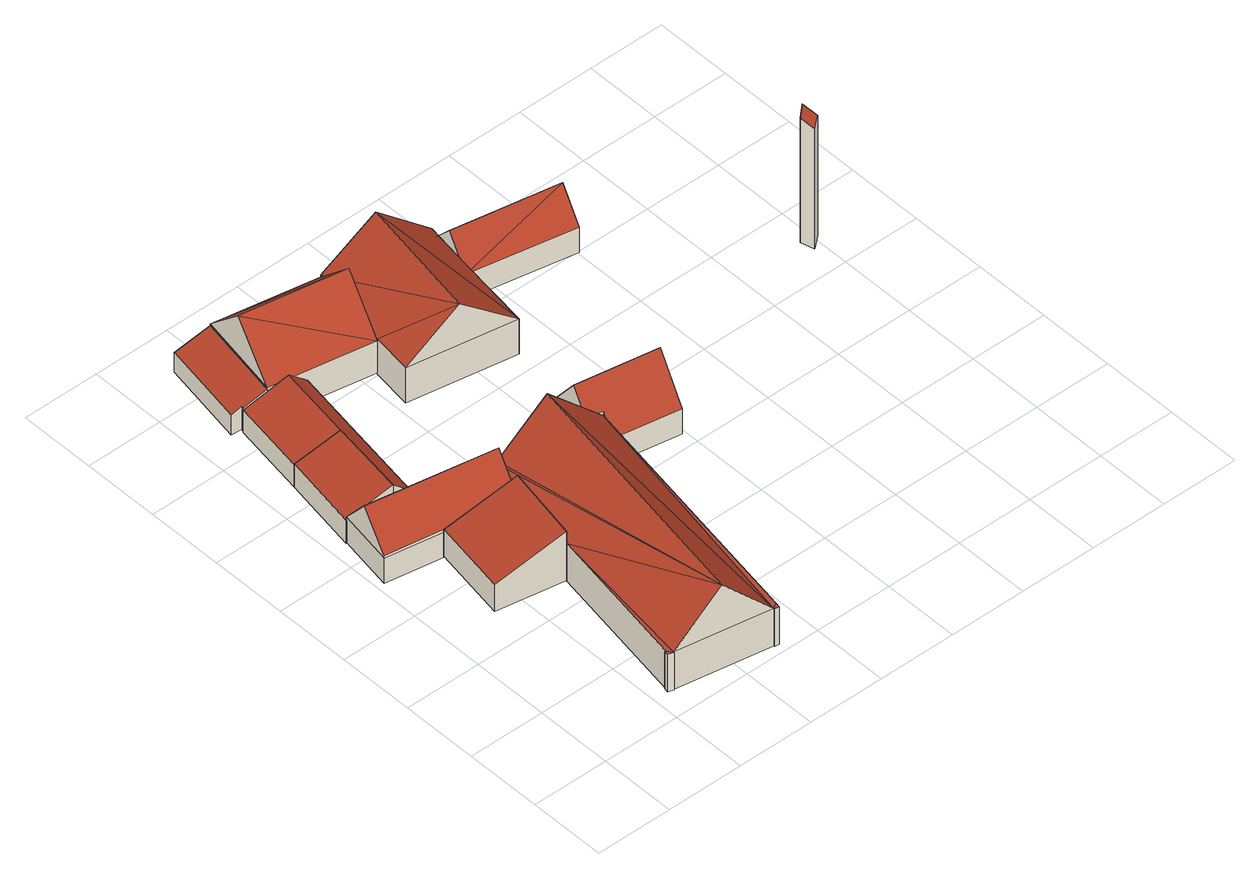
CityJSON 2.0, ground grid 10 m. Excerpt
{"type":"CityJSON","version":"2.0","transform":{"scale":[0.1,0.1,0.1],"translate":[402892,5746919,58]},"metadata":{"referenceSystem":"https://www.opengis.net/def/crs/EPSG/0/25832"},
"CityObjects":{
"building1":{"type":"Building","attributes":{"Gemeindeschluessel":"05515000","Geometrietyp2DReferenz":"3000","function":"31001_2700","roofType":"2100","measuredHeight":5.54},"geometry":[{"type":"Solid","lod":"2","boundaries":[[[[0,1,2,3]],[[4,5,1,0]],[[6,7,5,4]],[[3,2,7,6]],[[4,0,3,6]],[[1,5,7,2]]]],"semantics":{"surfaces":[{"type":"WallSurface"},{"type":"RoofSurface"},{"type":"GroundSurface"}],"values":[[0,0,0,0,1,2]]}}]},
"building2":{"type":"Building","attributes":{"Gemeindeschluessel":"05515000","Geometrietyp2DReferenz":"3000","function":"31001_2700","roofType":"2100","measuredHeight":7.15},"geometry":[{"type":"Solid","lod":"2","boundaries":[[[[8,9,10,11]],[[12,13,9,8]],[[14,15,13,12]],[[11,10,15,14]],[[12,8,11,14]],[[9,13,15,10]]]],"semantics":{"surfaces":[{"type":"WallSurface"},{"type":"RoofSurface"},{"type":"GroundSurface"}],"values":[[0,0,0,0,1,2]]}}]},
"building3":{"type":"Building","attributes":{"Gemeindeschluessel":"05515000","Geometrietyp2DReferenz":"3000","function":"31001_2700","roofType":"5000","measuredHeight":8.22},"geometry":[{"type":"Solid","lod":"2","boundaries":[[[[16,17,18,19]],[[20,21,17,16]],[[22,23,21,20]],[[24,25,23,22]],[[26,27,25,24]],[[28,29,27,26]],[[30,31,29,28]],[[19,18,31,30]],[[32,33,11,34,35]],[[36,37,38,30,32,35,39]],[[38,19,30]],[[38,37,16,19]],[[37,36,20,16]],[[36,39,22,20]],[[39,35,34,24,22]],[[34,11,26,24]],[[11,33,28,26]],[[33,32,30,28]],[[17,21,23,25,27,29,31,18]]]],"semantics":{"surfaces":[{"type":"WallSurface"},{"type":"RoofSurface"},{"type":"GroundSurface"}],"values":[[0,0,0,0,0,0,0,0,1,1,0,0,0,0,0,0,0,0,2]]}}]},
"building4":{"type":"Building","attributes":{"Gemeindeschluessel":"05515000","Geometrietyp2DReferenz":"3000","function":"51009_1610","roofType":"5000","measuredHeight":5.49},"geometry":[{"type":"Solid","lod":"2","boundaries":[[[[40,41,42,43]],[[4,5,41,40]],[[0,1,5,4]],[[44,2,1,0]],[[45,46,2,44]],[[43,42,46,45]],[[43,47,0,4,40]],[[47,45,44,0]],[[45,47,43]],[[41,5,1,2,46,42]]]],"semantics":{"surfaces":[{"type":"WallSurface"},{"type":"RoofSurface"},{"type":"GroundSurface"}],"values":[[0,0,0,0,0,0,1,1,0,2]]}}]},
"building5":{"type":"Building","attributes":{"Gemeindeschluessel":"05515000","Geometrietyp2DReferenz":"3000","function":"31001_1000","roofType":"5000","measuredHeight":11.94},"address":[{"country":"Germany","locality":"Münster","thoroughfareNumber":"148","thoroughfareName":"Ottmarsbocholter Straße"}],"geometry":[{"type":"Solid","lod":"2","boundaries":[[[[48,49,50,51]],[[52,53,49,48]],[[54,55,53,52]],[[56,57,55,54]],[[58,59,57,56]],[[60,61,59,58]],[[62,63,61,60]],[[64,65,63,62]],[[66,67,65,64]],[[68,69,67,66]],[[70,71,69,68]],[[72,73,71,70]],[[51,50,73,72]],[[74,75,52]],[[74,52,48]],[[74,48,51]],[[64,74,51]],[[66,64,51]],[[66,51,72]],[[66,72,70]],[[70,68,66]],[[62,58,56]],[[62,56,54]],[[62,54,75]],[[75,74,62]],[[62,60,58]],[[52,75,54]],[[62,74,64]],[[49,53,55,57,59,61,63,65,67,69,71,73,50]]]],"semantics":{"surfaces":[{"type":"WallSurface"},{"type":"RoofSurface"},{"type":"GroundSurface"}],"values":[[0,0,0,0,0,0,0,0,0,0,0,0,0,1,1,1,1,1,1,1,1,1,1,1,1,1,0,0,2]]}}]},
"building6":{"type":"Building","attributes":{"Gemeindeschluessel":"05515000","Geometrietyp2DReferenz":"3000","function":"31001_2700","roofType":"2100","measuredHeight":4.47},"geometry":[{"type":"Solid","lod":"2","boundaries":[[[[76,77,78,79]],[[80,81,77,76]],[[82,83,81,80]],[[84,85,83,82]],[[86,87,85,84]],[[79,78,87,86]],[[84,82,80,76,79,86]],[[77,81,83,85,87,78]]]],"semantics":{"surfaces":[{"type":"WallSurface"},{"type":"RoofSurface"},{"type":"GroundSurface"}],"values":[[0,0,0,0,0,0,1,2]]}}]},
"building7":{"type":"Building","attributes":{"Gemeindeschluessel":"05515000","Geometrietyp2DReferenz":"3000","function":"31001_2700","roofType":"5000","measuredHeight":10.33},"geometry":[{"type":"Solid","lod":"2","boundaries":[[[[88,89,90,91]],[[92,93,89,88]],[[94,95,93,92]],[[91,90,95,94]],[[96,92,88]],[[88,97,96]],[[94,96,97]],[[97,91,94]],[[91,97,88]],[[92,96,94]],[[89,93,95,90]]]],"semantics":{"surfaces":[{"type":"WallSurface"},{"type":"RoofSurface"},{"type":"GroundSurface"}],"values":[[0,0,0,0,1,1,1,1,0,0,2]]}}]},
"building8":{"type":"Building","attributes":{"Gemeindeschluessel":"05515000","Geometrietyp2DReferenz":"3000","function":"31001_2700","roofType":"5000","measuredHeight":9.09},"geometry":[{"type":"Solid","lod":"2","boundaries":[[[[98,99,100,101]],[[102,103,99,98]],[[104,105,103,102]],[[106,107,105,104]],[[108,109,107,106]],[[101,100,109,108]],[[102,98,110,111]],[[106,104,111,110,101,108]],[[101,110,98]],[[102,111,104]],[[99,103,105,107,109,100]]]],"semantics":{"surfaces":[{"type":"WallSurface"},{"type":"RoofSurface"},{"type":"GroundSurface"}],"values":[[0,0,0,0,0,0,1,1,0,0,2]]}}]},
"building9":{"type":"Building","attributes":{"Gemeindeschluessel":"05515000","Geometrietyp2DReferenz":"3000","function":"31001_2700","roofType":"5000","measuredHeight":10.82},"geometry":[{"type":"Solid","lod":"2","boundaries":[[[[112,113,114,115]],[[116,117,113,112]],[[118,119,117,116]],[[120,121,119,118]],[[122,123,121,120]],[[115,114,123,122]],[[124,115,125]],[[115,122,125]],[[120,125,122]],[[118,116,112,124]],[[118,124,125]],[[124,112,115]],[[125,120,118]],[[113,117,119,121,123,114]]]],"semantics":{"surfaces":[{"type":"WallSurface"},{"type":"RoofSurface"},{"type":"GroundSurface"}],"values":[[0,0,0,0,0,0,1,1,1,1,1,0,0,2]]}}]},
"building10":{"type":"Building","attributes":{"Gemeindeschluessel":"05515000","Geometrietyp2DReferenz":"3000","function":"31001_2700","roofType":"3100","measuredHeight":7.35},"geometry":[{"type":"Solid","lod":"2","boundaries":[[[[126,127,128,129]],[[130,131,127,126]],[[132,133,131,130]],[[129,128,133,132]],[[126,134,130]],[[132,135,129]],[[135,134,126]],[[126,129,135]],[[134,135,132]],[[132,130,134]],[[127,131,133,128]]]],"semantics":{"surfaces":[{"type":"WallSurface"},{"type":"RoofSurface"},{"type":"GroundSurface"}],"values":[[0,0,0,0,0,0,1,1,1,1,2]]}}]},
"building11":{"type":"Building","attributes":{"Gemeindeschluessel":"05515000","Geometrietyp2DReferenz":"3000","function":"31001_2500","roofType":"2100","measuredHeight":18.13},"address":[{"country":"Germany","locality":"Münster","thoroughfareNumber":"148b","thoroughfareName":"Ottmarsbocholter Straße"}],"geometry":[{"type":"Solid","lod":"2","boundaries":[[[[136,137,138,139]],[[140,141,137,136]],[[142,143,141,140]],[[139,138,143,142]],[[140,136,139,142]],[[137,141,143,138]]]],"semantics":{"surfaces":[{"type":"WallSurface"},{"type":"RoofSurface"},{"type":"GroundSurface"}],"values":[[0,0,0,0,1,2]]}}]}
},
"vertices":[
[94,520,63],[94,520,8],[38,531,8],[38,531,41],[78,420,63],[78,420,8],[21,430,41],[21,430,8],
[171,328,83],[171,328,12],[81,344,12],[81,344,50],[152,230,82],[152,230,12],[64,245,50],[64,245,12],
[99,416,46],[99,416,10],[78,420,10],[78,420,46],[184,401,46],[184,401,10],[179,374,46],[179,374,10],[171,328,46],[171,328,10],[81,344,46],[81,344,10],[8,356,46],[8,356,10],[21,430,46],[21,430,10],[14,394,92],[8,356,50],[171,328,50],[178,365,92],[184,401,47],[99,416,47],[78,420,47],[179,374,82],
[99,416,45],[99,416,8],[132,615,8],[132,615,45],[38,531,40],[54,629,40],[54,629,8],[110,619,63],
[179,374,65],[179,374,11],[152,230,11],[152,230,65],[183,373,65],[183,373,11],[312,350,65],[312,350,11],[254,14,65],[254,14,11],[253,8,65],[253,8,11],[247,9,65],[247,9,11],[247,10,65],[247,10,11],[124,31,65],[124,31,11],[124,30,65],[124,30,11],[117,32,65],[117,32,11],[118,38,65],[118,38,11],[119,38,65],[119,38,11],[184,21,131],[244,362,131],
[55,632,43],[55,632,10],[54,629,10],[54,629,43],[41,633,38],[41,633,10],[61,745,38],[61,745,10],[105,737,55],[105,737,10],[84,624,55],[84,624,10],
[105,737,57],[105,737,11],[84,624,11],[84,624,57],[240,713,57],[240,713,11],[218,600,57],[218,600,11],[229,657,115],[94,681,115],
[302,418,46],[302,418,10],[291,354,10],[291,354,71],[408,400,46],[408,400,10],[394,317,46],[394,317,10],[309,332,46],[309,332,10],[312,350,71],[312,350,10],[295,377,101],[401,359,101],
[374,688,60],[374,688,10],[240,713,10],[240,713,60],[364,623,60],[364,623,10],[349,523,60],[349,523,10],[210,547,60],[210,547,10],[218,600,60],[218,600,10],[306,700,118],[277,536,118],
[513,662,45],[513,662,9],[374,688,9],[374,688,45],[501,597,45],[501,597,9],[364,623,45],[364,623,9],[507,630,83],[369,655,83],
[685,454,187],[685,454,7],[690,437,7],[690,437,180],[700,468,188],[700,468,7],[706,450,180],[706,450,7]
]}
